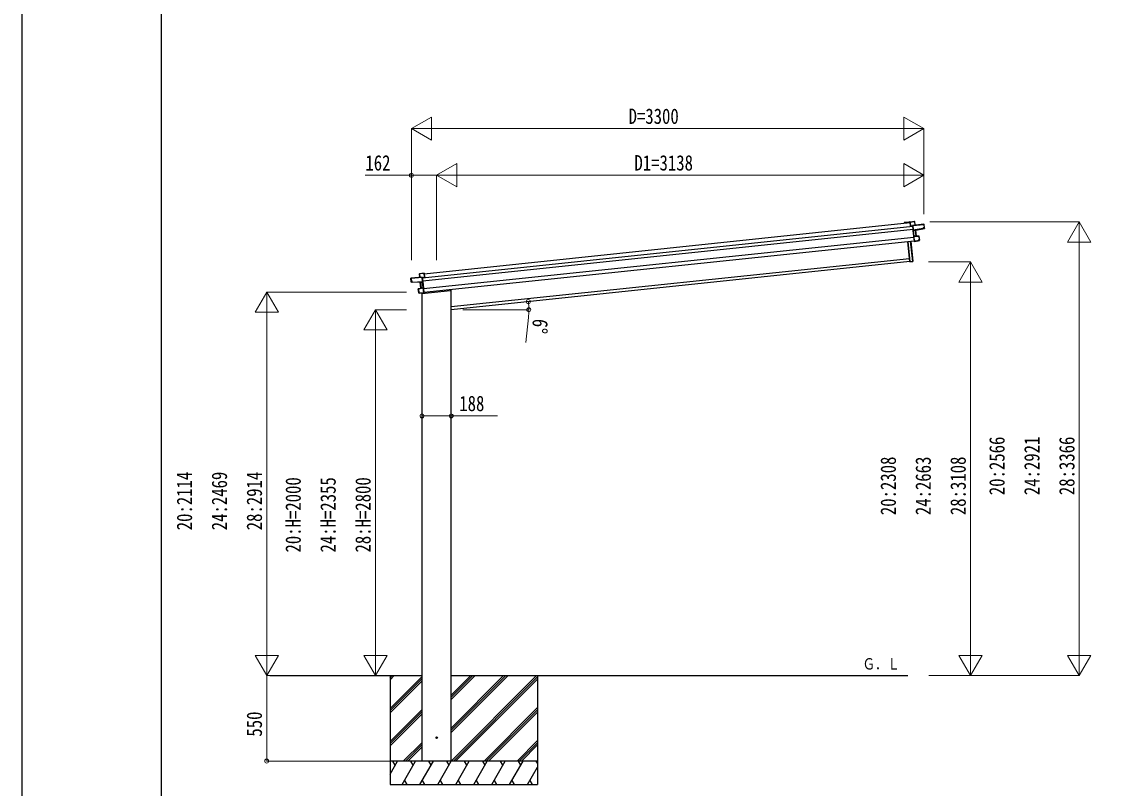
# Model space of a CAD drawing. Units: millimetres, scale not verified. Extents: x -12615 to 12615, y -8910 to 8910.
# Drawn here: x -12615 to -5618, y -5852 to -918 of the extents above; entities that cross this region are included whole.
import ezdxf
from ezdxf.enums import TextEntityAlignment as Align

# ---------------------------------------------------------------- set-up
doc = ezdxf.new("R2010")
doc.units = ezdxf.units.MM
doc.header["$LTSCALE"] = 30
for name, color, linetype in [('0-2_USER1', 3, 'Continuous'), ('0-4_YKK_13', 4, 'Continuous'), ('0-5_YKK_A1', 4, 'Continuous'), ('0-7_YKK_ZWAK', 7, 'Continuous')]:
    doc.layers.add(name, color=color, linetype=linetype)
doc.layers.add('0-6_YKK_D', color=6, linetype='Continuous', lineweight=18)
doc.styles.add('ＭＳ ゴシック', font='')
doc.styles.get('ＭＳ ゴシック').set_extended_font_data('MS Gothic')

msp = doc.modelspace()

# ---------------------------------------------------------------- linework, layer by layer
at = {"layer": '0-4_YKK_13'}
for p, q in [((-6894.66, -2208.41), (-6893.93, -2207.5)), ((-6894.66, -2208.41), (-6892, -2233.77)), ((-6891.06, -2233.67), (-6893.78, -2207.82)), ((-6865.43, -2204.33), (-6893.77, -2207.31)), ((-6892, -2233.77), (-6891.06, -2233.67)), ((-6877.58, -2232.26), (-6891.06, -2233.67)), ((-6877.39, -2229.52), (-6877.81, -2230.03)), ((-6877.81, -2230.03), (-6877.74, -2230.77)), ((-6877.74, -2230.77), (-6877, -2229.86)), ((-6877.74, -2230.77), (-6874.87, -2258.01)), ((-6873.84, -2258.81), (-6876.85, -2230.17)), ((-6805.24, -2222.14), (-6876.64, -2229.64)), ((-6865.35, -2204.83), (-6864.88, -2204.78)), ((-6862.48, -2227.65), (-6864.88, -2204.78)), ((-6862.94, -2227.7), (-6862.48, -2227.65)), ((-6804.69, -2222.59), (-6805.16, -2222.63)), ((-6802.39, -2244.46), (-6804.69, -2222.59)), ((-6873.84, -2258.81), (-6874.87, -2258.01)), ((-6874.87, -2258.01), (-6874.6, -2260.6)), ((-6873.57, -2261.4), (-6874.6, -2260.6)), ((-6874.6, -2260.6), (-6870.42, -2300.33)), ((-6873.57, -2261.37), (-6873.84, -2258.81)), ((-6859.15, -2259), (-6873.57, -2261.37)), ((-6873.57, -2261.4), (-6873.07, -2261.8)), ((-6869.64, -2298.8), (-6873.57, -2261.4)), ((-6873.07, -2261.8), (-6859.1, -2259.5)), ((-6869.71, -2299.45), (-6870.42, -2300.33)), ((-6870.42, -2300.33), (-6867.17, -2331.26)), ((-6855.04, -2298.16), (-6869.64, -2298.8)), ((-6837.47, -2297.9), (-6869.58, -2299.3)), ((-6869.46, -2299.15), (-6869.58, -2299.3)), ((-6866.19, -2331.6), (-6869.53, -2299.79)), ((-6859.1, -2259.5), (-6855.04, -2298.16)), ((-6854.56, -2298.17), (-6858.64, -2259.41)), ((-6858.34, -2258.89), (-6802.33, -2249.52)), ((-6837.41, -2298.39), (-6836.95, -2298.34)), ((-6834.28, -2323.73), (-6836.95, -2298.34)), ((-6802.86, -2244.51), (-6810.35, -2245.3)), ((-6810.03, -2248.3), (-6810.35, -2245.3)), ((-6802.86, -2244.51), (-6802.39, -2244.46)), ((-6802.55, -2247.43), (-6802.33, -2249.52)), ((-6802.14, -2246.88), (-6802.39, -2244.46)), ((-6801.92, -2248.97), (-6802.14, -2246.88)), ((-6896.08, -2462.85), (-6909.79, -2332.37)), ((-6908.8, -2332.27), (-6895.08, -2462.75)), ((-6877.18, -2460.87), (-6890.89, -2330.39)), ((-6889.9, -2330.28), (-6876.19, -2460.76)), ((-6866.29, -2331.98), (-6867.17, -2331.26)), ((-6841.92, -2327.54), (-6866.19, -2331.6)), ((-6834.75, -2323.78), (-6842.24, -2324.57)), ((-6841.92, -2327.54), (-6842.24, -2324.57)), ((-6841.87, -2328.04), (-6834.43, -2326.79)), ((-6834.75, -2323.78), (-6834.28, -2323.73)), ((-6834.02, -2326.25), (-6834.28, -2323.73)), ((-6895.08, -2462.75), (-6896.08, -2462.85)), ((-6895.08, -2462.75), (-6877.18, -2460.87)), ((-6895.08, -2462.75), (-6894.98, -2463.74)), ((-6877.08, -2461.86), (-6894.98, -2463.74)), ((-6876.19, -2460.76), (-6877.18, -2460.87)), ((-6877.18, -2460.87), (-6877.08, -2461.86)), ((-10108.63, -2569.84), (-10108.16, -2569.79)), ((-10106.33, -2591.72), (-10108.63, -2569.84)), ((-10108.19, -2569.29), (-10036.79, -2561.79)), ((-10052.99, -2539.86), (-10053.46, -2539.91)), ((-10051.05, -2562.79), (-10053.46, -2539.91)), ((-10053.01, -2539.36), (-10024.67, -2536.38)), ((-10050.59, -2562.74), (-10051.05, -2562.79)), ((-10033.46, -2590.9), (-10036.47, -2562.26)), ((-10035.48, -2562.66), (-10036.39, -2561.92)), ((-10036.07, -2561.51), (-10035.56, -2561.92)), ((-10035.56, -2561.92), (-10035.48, -2562.66)), ((-10035.48, -2562.66), (-10032.62, -2589.9)), ((-10035.32, -2564.15), (-10021.84, -2562.73)), ((-10021.84, -2562.73), (-10024.56, -2536.87)), ((-10023.57, -2537.27), (-10024.48, -2536.54)), ((-10023.57, -2537.27), (-10020.9, -2562.63)), ((-10020.9, -2562.63), (-10021.84, -2562.73)), ((-10105.86, -2591.67), (-10106.33, -2591.72)), ((-10106.08, -2594.14), (-10106.33, -2591.72)), ((-10105.86, -2596.23), (-10106.08, -2594.14)), ((-10105.86, -2591.67), (-10098.37, -2590.89)), ((-10105.56, -2594.59), (-10105.34, -2596.68)), ((-10048.61, -2594.2), (-10105.34, -2596.68)), ((-10098.06, -2593.89), (-10098.37, -2590.89)), ((-10060.86, -2637.19), (-10061.33, -2637.24)), ((-10058.66, -2662.63), (-10061.33, -2637.24)), ((-10060.91, -2636.69), (-10029.2, -2631.39)), ((-10044.13, -2633.41), (-10048.21, -2594.65)), ((-10047.79, -2594.14), (-10033.19, -2593.46)), ((-10033.59, -2593.98), (-10047.74, -2594.64)), ((-10047.74, -2594.64), (-10043.67, -2633.3)), ((-10043.67, -2633.3), (-10029.26, -2630.89)), ((-10039.12, -2666.77), (-9854.02, -2647.32)), ((-10033.19, -2593.48), (-10033.59, -2593.98)), ((-10033.46, -2590.9), (-10032.62, -2589.9)), ((-10033.19, -2593.46), (-10033.46, -2590.9)), ((-10033.19, -2593.48), (-10032.35, -2592.49)), ((-10029.26, -2630.89), (-10033.19, -2593.48)), ((-10032.62, -2589.9), (-10032.35, -2592.49)), ((-10032.35, -2592.49), (-10028.17, -2632.23)), ((-10029.36, -2631.26), (-10029.2, -2631.39)), ((-10025.81, -2663.69), (-10029.15, -2631.88)), ((-10029.05, -2631.51), (-10028.17, -2632.23)), ((-10028.17, -2632.23), (-10024.92, -2663.15)), ((-9849.37, -2641.34), (-9849.58, -2643)), ((-10058.19, -2662.58), (-10058.66, -2662.63)), ((-10058.39, -2665.14), (-10058.66, -2662.63)), ((-10058.19, -2662.58), (-10050.7, -2661.79)), ((-10050.34, -2665.26), (-10057.87, -2665.59)), ((-10050.39, -2664.77), (-10050.7, -2661.79)), ((-10050.39, -2664.77), (-10025.81, -2663.69)), ((-10039.12, -2664.77), (-10039.12, -2666.77)), ((-10038.12, -2664.73), (-10038.12, -2666.67)), ((-10025.63, -2664.04), (-10024.92, -2663.15))]:
    msp.add_line(p, q, dxfattribs=at)
for points in [[(-6893.77, -2207.31), (-6893.78, -2207.33), (-6893.81, -2207.36), (-6893.86, -2207.42), (-6893.93, -2207.5)], [(-6893.78, -2207.82), (-6865.35, -2204.83), (-6862.94, -2227.7), (-6876.72, -2229.15)], [(-6876.85, -2230.17), (-6805.16, -2222.63), (-6802.86, -2244.51)], [(-6810.03, -2248.3), (-6873.84, -2258.81), (-6873.84, -2258.81)], [(-6869.58, -2299.3), (-6869.59, -2299.31), (-6869.62, -2299.34), (-6869.66, -2299.38), (-6869.71, -2299.45)], [(-6869.53, -2299.79), (-6837.41, -2298.39), (-6834.75, -2323.78)], [(-6858.7, -2259.43), (-6858.66, -2259.42), (-6858.64, -2259.41), (-6858.64, -2259.41)], [(-6858.34, -2258.89), (-6858.34, -2258.89), (-6858.35, -2258.89)], [(-6855.04, -2298.16), (-6854.94, -2298.17), (-6854.85, -2298.17), (-6854.77, -2298.17), (-6854.7, -2298.17), (-6854.64, -2298.17), (-6854.6, -2298.17), (-6854.57, -2298.17), (-6854.56, -2298.17)], [(-6810.03, -2248.3), (-6809.99, -2248.67), (-6802.55, -2247.43)], [(-6866.29, -2331.98), (-6866.22, -2332.03), (-6866.18, -2332.07), (-6866.15, -2332.09), (-6866.14, -2332.1)], [(-6866.14, -2332.1), (-6841.87, -2328.04), (-6841.92, -2327.54)], [(-10036.47, -2562.26), (-10108.16, -2569.79), (-10105.86, -2591.67)], [(-10024.56, -2536.87), (-10052.99, -2539.86), (-10050.59, -2562.74), (-10036.81, -2561.29)], [(-10024.67, -2536.38), (-10024.66, -2536.39), (-10024.62, -2536.42), (-10024.56, -2536.47), (-10024.48, -2536.54)], [(-10098.06, -2593.89), (-10098.02, -2594.26), (-10105.56, -2594.59)], [(-10098.06, -2593.89), (-10033.46, -2590.9), (-10033.46, -2590.9)], [(-10029.15, -2631.88), (-10060.86, -2637.19), (-10058.19, -2662.58)], [(-10048.61, -2594.2), (-10048.6, -2594.2), (-10048.6, -2594.2)], [(-10048.14, -2594.65), (-10048.18, -2594.65), (-10048.2, -2594.65), (-10048.21, -2594.65)], [(-10043.67, -2633.3), (-10043.76, -2633.32), (-10043.85, -2633.34), (-10043.93, -2633.36), (-10044, -2633.38), (-10044.06, -2633.39), (-10044.1, -2633.4), (-10044.12, -2633.41), (-10044.13, -2633.41)], [(-10029.2, -2631.39), (-10029.19, -2631.4), (-10029.16, -2631.42), (-10029.12, -2631.46), (-10029.05, -2631.51)], [(-10025.76, -2664.19), (-10050.34, -2665.26), (-10050.39, -2664.77)], [(-10025.63, -2664.04), (-10025.69, -2664.1), (-10025.72, -2664.15), (-10025.75, -2664.18), (-10025.76, -2664.19)]]:
    msp.add_lwpolyline(points, dxfattribs=at)
msp.add_circle((-9943.12, -5527), 5, dxfattribs=at)
for centre, radius, start, end in [((-6876.62, -2230.15), 1, 96, 141), ((-6875.35, -2227.21), 3.08, 228.50749, 238.22646), ((-6870.08, -2235.42), 8.88, 140.94482, 141.18495), ((-6876.59, -2230.14), 0.5, 96, 141), ((-6874.65, -2229.06), 2.08, 182.55929, 196.42625), ((-6865.38, -2204.83), 0.5, 6, 96), ((-6867.42, -2204.92), 2.07, 2.55048, 16.44867), ((-6860.87, -2227.61), 2.08, 182.55929, 196.42625), ((-6861.98, -2227.6), 0.5, 186, 276), ((-6805.19, -2222.64), 0.5, 6, 96), ((-6807.23, -2222.73), 2.08, 2.55929, 16.42625), ((-6856.87, -2259.01), 2.28, 179.72193, 192.26437), ((-6858.22, -2259.36), 0.483, 105.4924, 188.59913), ((-6858.14, -2259.36), 0.5, 99.5, 186), ((-6852.97, -2298.2), 2.07, 179.06677, 192.93323), ((-6854.07, -2298.12), 0.5, 186, 272.5), ((-6837.45, -2298.39), 0.5, 6, 92.5), ((-6839.48, -2298.36), 2.07, 359.06602, 12.93398), ((-6802.41, -2249.02), 0.5, 279.5, 6), ((-6834.51, -2326.3), 0.5, 279.5, 6), ((-6895.08, -2462.75), 1, 186, 276), ((-6877.18, -2460.87), 1, 276, 6), ((-10108.13, -2569.79), 0.5, 96, 186), ((-10106.12, -2569.45), 2.08, 175.57375, 189.44071), ((-10052.96, -2539.86), 0.5, 96, 186), ((-10050.95, -2539.52), 2.07, 175.55133, 189.44952), ((-10051.55, -2562.84), 0.5, 276, 6), ((-10052.63, -2563.08), 2.08, 355.57375, 9.44071), ((-10036.7, -2562.28), 1, 51, 96), ((-10038.85, -2561.63), 2.08, 355.57375, 9.44071), ((-10036.73, -2562.29), 0.5, 51, 96), ((-10038.55, -2559.67), 3.08, 313.77354, 323.49251), ((-10042, -2568.8), 8.88, 50.81505, 51.05517), ((-10105.36, -2596.18), 0.5, 186, 272.5), ((-10060.83, -2637.19), 0.5, 99.5, 186), ((-10058.84, -2636.73), 2.07, 179.06602, 192.93398), ((-10048.7, -2594.7), 0.5, 6, 92.5), ((-10048.63, -2594.68), 0.483, 3.40087, 86.5076), ((-10050.02, -2594.63), 2.28, 359.73562, 12.27807), ((-10044.63, -2633.46), 0.5, 279.5, 6), ((-10045.69, -2633.77), 2.07, 359.06677, 12.93323), ((-9854.54, -2642.35), 5, 276, 352.5), ((-10057.9, -2665.09), 0.5, 186, 272.5)]:
    msp.add_arc(centre, radius, start, end, dxfattribs=at)
for centre, major_axis, ratio, start_param, end_param in [((-6894.25, -2207.87), (-0.052, 0.497), 0.944124, 4.712389, 5.4258501), ((-6877.32, -2230.22), (-0.052, 0.497), 0.944124, 4.712389, 5.4258501), ((-6873.05, -2261.8), (0.519, -0.421), 0.023136, 3.1647827, 4.6883), ((-6870, -2299.82), (-0.228, 0.452), 0.921944, 4.3224851, 5.1060198), ((-6869.16, -2298.78), (-0.228, 0.452), 0.921944, 1.1808924, 1.9644271), ((-6859.21, -2259.05), (0.988, 0.165), 0.043579, 0.511902, 1.5070393), ((-6859.12, -2259.55), (0.491, 0.114), 0.086186, 0.4914727, 1.4990874), ((-6859.21, -2259.05), (0.988, 0.165), 0.043579, 0.5090078, 0.511902), ((-6802.63, -2246.93), (0.052, -0.498), 0.999045, 0.0610283, 1.5707963), ((-6866.66, -2331.68), (0.129, 0.49), 0.921944, 4.3187582, 5.1022929), ((-10036, -2562.21), (-0.052, 0.497), 0.944124, 0.8573352, 1.5707963), ((-10024.09, -2536.83), (-0.052, 0.497), 0.944124, 0.8573352, 1.5707963), ((-10105.58, -2594.09), (0.052, -0.498), 0.999045, 4.712389, 6.222157), ((-10047.72, -2594.18), (-1, -0.04), 0.043579, 4.776146, 5.7712833), ((-10047.72, -2594.18), (-1, -0.04), 0.043579, 5.7712833, 5.7741775), ((-10047.7, -2594.68), (-0.504, 0.009), 0.086186, 4.7840979, 5.7917126), ((-10033.61, -2593.98), (-0.42, -0.52), 0.023136, 1.5948853, 3.1184026), ((-10029.72, -2630.97), (0.129, 0.49), 0.921944, 4.3187582, 5.1022929), ((-10028.69, -2631.81), (0.129, 0.49), 0.921944, 1.1771655, 1.9607002), ((-10025.34, -2663.67), (-0.228, 0.452), 0.921944, 1.1808924, 1.9644271)]:
    msp.add_ellipse(centre, major_axis=major_axis, ratio=ratio, start_param=start_param, end_param=end_param, dxfattribs=at)
at = {"layer": '0-5_YKK_A1'}
for p, q in [((-10035.09, -2566.34), (-6877.35, -2234.45)), ((-10023.29, -2539.97), (-6894.38, -2211.11)), ((-6932.26, -2211.24), (-6931.47, -2210.27)), ((-6930.67, -2211.19), (-6931.33, -2212)), ((-6930.8, -2209.91), (-6899.44, -2206.61)), ((-6923.38, -2210.33), (-6930.47, -2211.08)), ((-6922.96, -2211.49), (-6923.05, -2210.6)), ((-6922.33, -2211.73), (-6922.63, -2211.76)), ((-6922.16, -2210.51), (-6922.06, -2211.4)), ((-6903.49, -2208.24), (-6921.89, -2210.18)), ((-6903.07, -2209.4), (-6903.16, -2208.51)), ((-6902.44, -2209.64), (-6902.74, -2209.67)), ((-6902.26, -2208.41), (-6902.17, -2209.31)), ((-6899.51, -2207.82), (-6902, -2208.09)), ((-6898.35, -2211.22), (-6898.63, -2208.54)), ((-6894.38, -2211.11), (-6898.02, -2211.49)), ((-6897.24, -2208.39), (-6897.08, -2209.88)), ((-6896.75, -2210.15), (-6894.51, -2209.91)), ((-10033, -2586.24), (-6875.26, -2254.34)), ((-10027.78, -2635.96), (-6870.03, -2304.07)), ((-10025.27, -2659.83), (-6867.52, -2327.94)), ((-9849.31, -2751.94), (-6898.29, -2441.78)), ((-6896.2, -2461.67), (-9849.37, -2772.06)), ((-9849.37, -5677), (-9849.37, -2641.34)), ((-10037.37, -5677), (-10037.37, -2666.59)), ((-11016.89, -5127.06), (-10037.37, -5127.06)), ((-10243.37, -5127.06), (-10243.37, -5827.06)), ((-10243.37, -5154.44), (-10215.98, -5127.06)), ((-10243.37, -5140.3), (-10230.13, -5127.06)), ((-10243.37, -5338.29), (-10037.37, -5132.29)), ((-10243.37, -5352.43), (-10037.37, -5146.43)), ((-10243.37, -5366.57), (-10037.37, -5160.57)), ((-9849.51, -5677.06), (-9299.5, -5127.06)), ((-9849.37, -5493.07), (-9483.35, -5127.06)), ((-9849.37, -5464.78), (-9511.64, -5127.06)), ((-9849.37, -5478.93), (-9497.49, -5127.06)), ((-9849.37, -5280.94), (-9695.48, -5127.06)), ((-9849.37, -5266.8), (-9709.63, -5127.06)), ((-9849.37, -5252.65), (-9723.77, -5127.06)), ((-9849.37, -5127.06), (-6907.94, -5127.06)), ((-9835.37, -5677.06), (-9293.37, -5135.06)), ((-9821.22, -5677.06), (-9293.37, -5149.2)), ((-9293.37, -5127.06), (-9293.37, -5827.06)), ((-10243.37, -5550.42), (-10037.37, -5344.42)), ((-10243.37, -5564.56), (-10037.37, -5358.56)), ((-10243.37, -5578.7), (-10037.37, -5372.7)), ((-9637.37, -5677.06), (-9293.37, -5333.05)), ((-9623.23, -5677.06), (-9293.37, -5347.19)), ((-9609.09, -5677.06), (-9293.37, -5361.34)), ((-10157.87, -5677.06), (-10037.37, -5556.55)), ((-10143.73, -5677.06), (-10037.37, -5570.69)), ((-10129.59, -5677.06), (-10037.37, -5584.83)), ((-9425.24, -5677.06), (-9293.37, -5545.18)), ((-9411.1, -5677.06), (-9293.37, -5559.32)), ((-9396.96, -5677.06), (-9293.37, -5573.47)), ((-9293.37, -5677.06), (-10243.37, -5677.06)), ((-10243.37, -5760.89), (-10194.96, -5677.06)), ((-10209.97, -5703.04), (-10224.97, -5677.06)), ((-10166.1, -5827.06), (-10079.5, -5677.06)), ((-10094.5, -5703.04), (-10109.5, -5677.06)), ((-10050.63, -5827.06), (-9964.03, -5677.06)), ((-9979.03, -5703.04), (-9994.03, -5677.06)), ((-9935.16, -5827.06), (-9848.56, -5677.06)), ((-9863.56, -5703.04), (-9878.56, -5677.06)), ((-9819.69, -5827.06), (-9733.09, -5677.06)), ((-9748.09, -5703.04), (-9763.09, -5677.06)), ((-9704.22, -5827.06), (-9617.62, -5677.06)), ((-9647.62, -5677.06), (-9632.62, -5703.04)), ((-9588.75, -5827.06), (-9502.15, -5677.06)), ((-9517.15, -5703.04), (-9532.15, -5677.06)), ((-9473.28, -5827.06), (-9386.68, -5677.06)), ((-9401.68, -5703.04), (-9416.68, -5677.06)), ((-9357.81, -5827.06), (-9293.37, -5715.44)), ((-9293.37, -5690.64), (-9301.21, -5677.06)), ((-10151.1, -5801.08), (-10136.1, -5827.06)), ((-10035.63, -5801.08), (-10020.63, -5827.06)), ((-9920.16, -5801.08), (-9905.16, -5827.06)), ((-9804.69, -5801.08), (-9789.69, -5827.06)), ((-9689.22, -5801.08), (-9674.22, -5827.06)), ((-9573.75, -5801.08), (-9558.75, -5827.06)), ((-9458.28, -5801.08), (-9443.28, -5827.06)), ((-9342.81, -5801.08), (-9327.81, -5827.06)), ((-10243.37, -5827.06), (-9293.37, -5827.06))]:
    msp.add_line(p, q, dxfattribs=at)
for centre, radius, start, end in [((-6931.79, -2211.62), 0.6, 141, 321), ((-6930.7, -2210.9), 1, 96, 141), ((-6930.44, -2211.38), 0.3, 96, 141), ((-6923.35, -2210.63), 0.3, 6, 96), ((-6922.66, -2211.46), 0.3, 186, 276), ((-6922.36, -2211.43), 0.3, 276, 6), ((-6921.86, -2210.47), 0.3, 96, 186), ((-6903.46, -2208.54), 0.3, 6, 96), ((-6902.77, -2209.37), 0.3, 186, 276), ((-6902.47, -2209.34), 0.3, 276, 6), ((-6901.97, -2208.38), 0.3, 96, 186), ((-6899.43, -2208.62), 0.8, 6, 96), ((-6899.23, -2208.6), 2, 6, 96), ((-6898.05, -2211.19), 0.3, 186, 276), ((-6896.78, -2209.85), 0.3, 186, 276)]:
    msp.add_arc(centre, radius, start, end, dxfattribs=at)
at = {"layer": '0-6_YKK_D'}
for p, q in [((-10105.18, -1606.5), (-9975.27, -1531.5)), ((-9975.27, -1681.5), (-9975.27, -1531.5)), ((-6805.18, -1606.5), (-6935.08, -1531.5)), ((-6935.08, -1531.5), (-6935.08, -1681.5)), ((-10105.18, -2453.04), (-10105.18, -1605.5)), ((-10105.18, -1606.5), (-9975.27, -1681.5)), ((-10105.18, -1606.5), (-9845.37, -1606.5)), ((-9955.18, -1606.5), (-6955.18, -1606.5)), ((-6805.18, -1606.5), (-7064.98, -1606.5)), ((-6805.18, -1606.5), (-6935.08, -1681.5)), ((-6805.18, -2157.66), (-6805.18, -1605.5)), ((-9943.37, -1906.5), (-9813.46, -1831.5)), ((-9813.46, -1981.5), (-9813.46, -1831.5)), ((-6805.18, -1906.5), (-6935.08, -1831.5)), ((-6935.08, -1831.5), (-6935.08, -1981.5)), ((-10105.18, -2453.04), (-10105.18, -1905.5)), ((-9943.37, -2452.33), (-9943.37, -1905.5)), ((-9943.37, -2452.33), (-9943.37, -1905.5)), ((-9943.37, -1906.5), (-9813.46, -1981.5)), ((-9943.37, -1906.5), (-9683.56, -1906.5)), ((-9793.37, -1906.5), (-6955.18, -1906.5)), ((-6805.18, -1906.5), (-7064.98, -1906.5)), ((-6805.18, -1906.5), (-6935.08, -1981.5)), ((-6805.18, -2157.66), (-6805.18, -1905.5)), ((-6766.92, -2206.5), (-5804.18, -2206.5)), ((-5805.18, -2206.5), (-5880.18, -2336.4)), ((-5805.18, -2206.5), (-5730.18, -2336.4)), ((-5805.18, -2206.5), (-5805.18, -2466.31)), ((-5880.18, -2336.4), (-5730.18, -2336.4)), ((-5805.18, -2356.5), (-5805.18, -4977.06)), ((-6775.37, -2463.74), (-6504.18, -2463.74)), ((-6505.18, -2463.74), (-6580.18, -2593.65)), ((-6505.18, -2463.74), (-6430.18, -2593.65)), ((-6505.18, -2463.74), (-6505.18, -2723.55)), ((-11037.37, -2658.53), (-11112.37, -2788.43)), ((-10137.37, -2658.53), (-11038.37, -2658.53)), ((-11037.37, -2658.53), (-10962.37, -2788.43)), ((-11037.37, -2658.53), (-11037.37, -2918.34)), ((-6580.18, -2593.65), (-6430.18, -2593.65)), ((-6505.18, -2613.74), (-6505.18, -4977.06)), ((-11112.37, -2788.43), (-10962.37, -2788.43)), ((-10337.37, -2772.06), (-10412.37, -2901.96)), ((-10137.37, -2772.06), (-10338.37, -2772.06)), ((-10337.37, -2772.06), (-10262.37, -2901.96)), ((-10337.37, -2772.06), (-10337.37, -3031.87)), ((-9775, -2772.06), (-9348.82, -2772.06)), ((-11037.37, -2808.53), (-11037.37, -4977.06)), ((-9352.43, -2822.99), (-9368.78, -2982.56)), ((-10412.37, -2901.96), (-10262.37, -2901.96)), ((-10337.37, -2922.06), (-10337.37, -4977.06)), ((-11037.37, -5127.06), (-11037.37, -4867.25)), ((-10337.37, -5127.06), (-10337.37, -4867.25)), ((-6505.18, -5127.06), (-6505.18, -4867.25)), ((-5805.18, -5127.06), (-5805.18, -4867.25)), ((-11037.37, -5127.06), (-11112.37, -4997.15)), ((-10962.37, -4997.15), (-11112.37, -4997.15)), ((-11037.37, -5127.06), (-10962.37, -4997.15)), ((-10337.37, -5127.06), (-10412.37, -4997.15)), ((-10262.37, -4997.15), (-10412.37, -4997.15)), ((-10337.37, -5127.06), (-10262.37, -4997.15)), ((-6505.18, -5127.06), (-6580.18, -4997.15)), ((-6430.18, -4997.15), (-6580.18, -4997.15)), ((-6505.18, -5127.06), (-6430.18, -4997.15)), ((-5805.18, -5127.06), (-5880.18, -4997.15)), ((-5730.18, -4997.15), (-5880.18, -4997.15)), ((-5805.18, -5127.06), (-5730.18, -4997.15)), ((-10277.37, -5127.06), (-11038.37, -5127.06)), ((-10277.37, -5127.06), (-11038.37, -5127.06)), ((-11037.37, -5127.06), (-11037.37, -5677.06)), ((-10277.37, -5127.06), (-10338.37, -5127.06)), ((-6774.37, -5127.06), (-6504.18, -5127.06)), ((-6774.37, -5127.06), (-5804.18, -5127.06)), ((-10244.37, -5677.06), (-11038.37, -5677.06))]:
    msp.add_line(p, q, dxfattribs=at)
for points in [[(-9943.37, -1906.5), (-10105.18, -1906.5), (-10402.98, -1906.5)], [(-10037.37, -3455.22), (-9849.37, -3455.22), (-9551.57, -3455.22)]]:
    msp.add_lwpolyline(points, dxfattribs=at)
for centre in [(-10105.18, -1906.5), (-9352.56, -2719.84), (-9349.82, -2772.06), (-10037.37, -3455.22), (-9849.37, -3455.22), (-11037.37, -5677.06)]:
    msp.add_circle(centre, 12.75, dxfattribs=at)
for start, end in [(360, 6), (354.14793, 360)]:
    msp.add_arc((-9849.37, -2772.06), 499.54, start, end, dxfattribs=at)
at = {"layer": '0-7_YKK_ZWAK'}
msp.add_line((-11714.94, -7575), (-11714.94, 8325), dxfattribs=at)
msp.add_lwpolyline([(-12615, -8910), (12615, -8910), (12615, 8910), (-12615, 8910)], close=True, dxfattribs=at)

# ---------------------------------------------------------------- texts
at = {"layer": '0-2_USER1', "style": 'ＭＳ ゴシック', "width": 0.8}
msp.add_text('Ｇ．Ｌ', height=73.31, dxfattribs=at).set_placement((-7200.28, -5109.84), align=Align.BOTTOM_LEFT)
at = {"layer": '0-6_YKK_D', "style": 'ＭＳ ゴシック', "width": 0.8}
for s, p in [('D=3300', (-8707.18, -1605.5)), ('162', (-10401.98, -1905.5)), ('D1=3138', (-8669.47, -1905.5)), ('188', (-9797.37, -3454.22))]:
    msp.add_text(s, height=98.97, dxfattribs=at).set_placement(p, align=Align.BOTTOM_LEFT)
for s, rotation, p in [('6°', 264.148, (-9351.53, -2824.09)), ('20:2566', 90, (-6256.18, -3965.58)), ('24:2921', 90, (-6031.18, -3965.58)), ('28:3366', 90, (-5806.18, -3965.58)), ('20:2308', 90, (-6956.18, -4094.2)), ('24:2663', 90, (-6731.18, -4094.2)), ('28:3108', 90, (-6506.18, -4094.2)), ('20:2114', 90, (-11488.37, -4191.59)), ('24:2469', 90, (-11263.37, -4191.59)), ('28:2914', 90, (-11038.37, -4191.59)), ('20:H=2000', 90, (-10788.37, -4334.76)), ('24:H=2355', 90, (-10563.37, -4334.76)), ('28:H=2800', 90, (-10338.37, -4334.76)), ('550', 90, (-11038.37, -5519.77))]:
    msp.add_text(s, height=98.97, rotation=rotation, dxfattribs=at).set_placement(p, align=Align.BOTTOM_LEFT)

doc.saveas('drawing.dxf')
